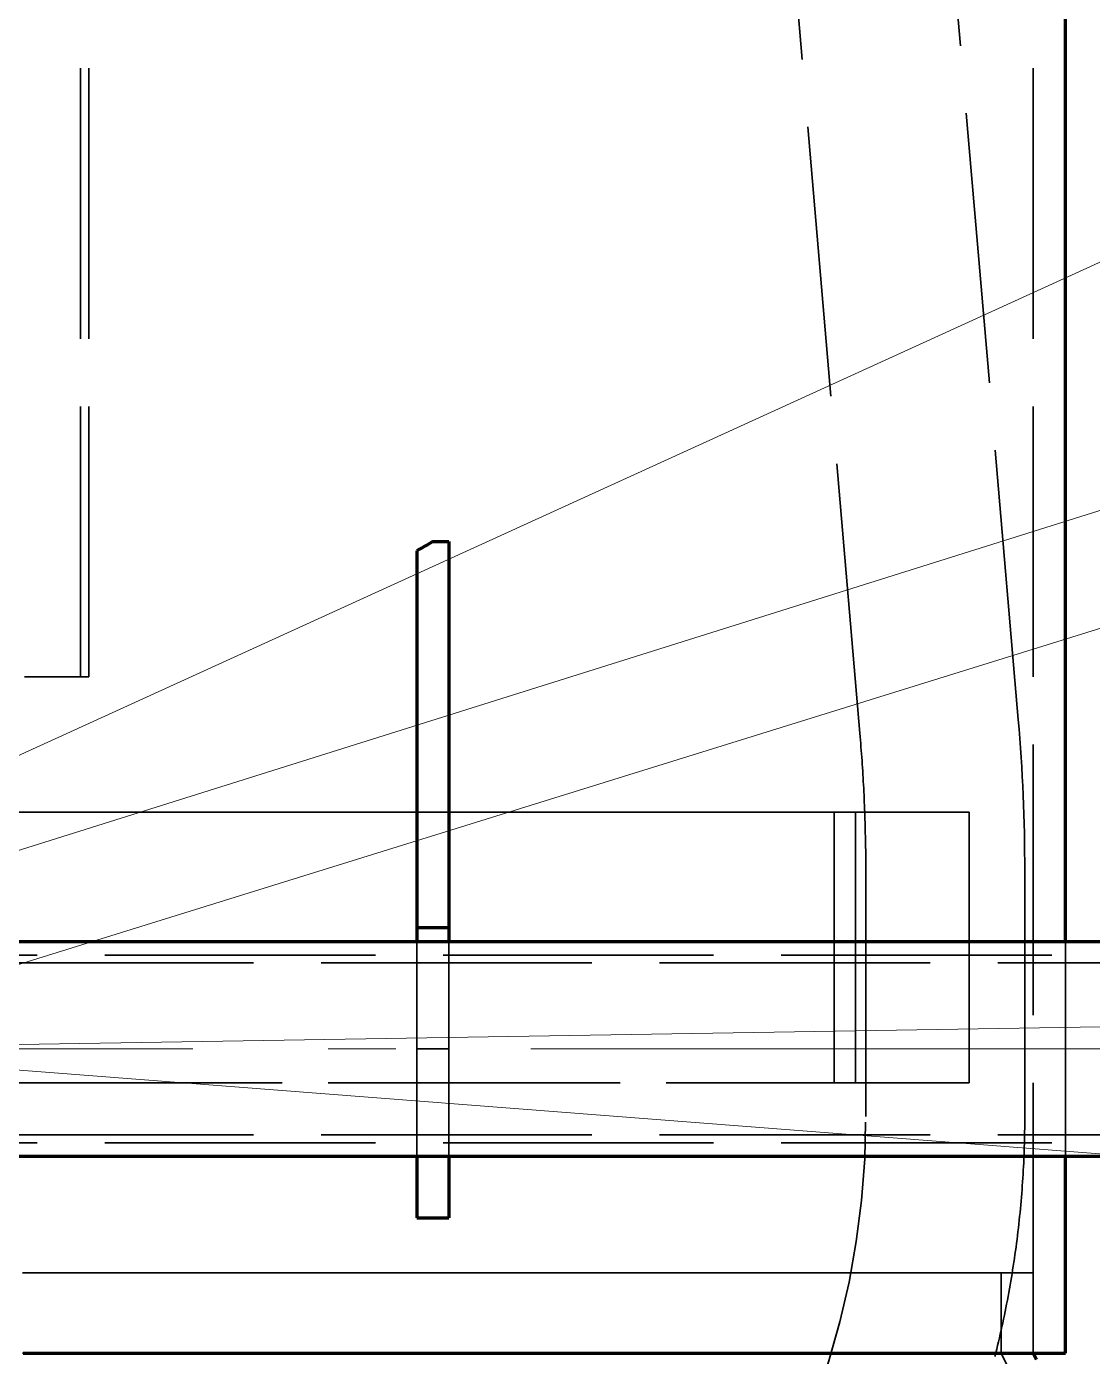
# Model space of a CAD drawing. Header units: millimetres. Extents: x 0 to 2382, y 0 to 420.
# Drawn here: x 160.64 to 176.4, y 225.45 to 245.12 of the extents above; entities that cross this region are included whole.
import ezdxf

# ---------------------------------------------------------------- set-up
doc = ezdxf.new("R2010")
doc.units = ezdxf.units.MM
doc.linetypes.add('IRAM-E-TRAZOS', pattern=[5, 4, -1])
doc.linetypes.add('IRAM-F-TRAZO-PUNTO', pattern=[20, 15, -2, 1, -2])
for name, color, linetype, lineweight in [('01-VISIBLE', 7, 'CONTINUOUS', 70), ('02-OCULTA', 4, 'IRAM-E-TRAZOS', 35), ('03-EJE', 1, 'IRAM-F-TRAZO-PUNTO', 18), ('08-FINA', 5, 'CONTINUOUS', 18)]:
    doc.layers.add(name, color=color, linetype=linetype, lineweight=lineweight)

msp = doc.modelspace()

# ---------------------------------------------------------------- linework, layer by layer
at = {"layer": '01-VISIBLE'}
for p, q in [((176, 231.587), (176, 255.799)), ((166.413, 237.364), (166.413, 231.794)), ((166.65, 237.5), (166.888, 237.5)), ((166.888, 237.5), (166.888, 231.794)), ((166.413, 231.794), (166.413, 231.587)), ((166.413, 231.794), (166.888, 231.794)), ((166.888, 231.794), (166.888, 231.587)), ((131.8, 231.587), (181.2, 231.587)), ((131.8, 228.412), (181.2, 228.412)), ((166.413, 228.412), (166.413, 227.5)), ((166.888, 228.412), (166.888, 227.5)), ((176, 225.5), (176, 228.412)), ((166.413, 227.5), (166.888, 227.5)), ((175.573, 225.405), (175.525, 225.5))]:
    msp.add_line(p, q, dxfattribs=at)
for points in [[(166.65, 237.5), (166.611, 237.477), (166.571, 237.454), (166.531, 237.432), (166.492, 237.409), (166.452, 237.387), (166.413, 237.364)], [(160.595, 225.5), (160.693, 225.5), (160.79, 225.5), (160.888, 225.5), (160.985, 225.5), (161.083, 225.5), (161.18, 225.5), (161.278, 225.5), (161.375, 225.5), (161.473, 225.5), (161.57, 225.5), (161.668, 225.5), (161.765, 225.5), (161.863, 225.5), (161.96, 225.5), (162.058, 225.5), (162.155, 225.5), (162.253, 225.5), (162.35, 225.5), (162.448, 225.5), (162.545, 225.5), (162.643, 225.5), (162.74, 225.5), (162.838, 225.5), (162.935, 225.5), (163.033, 225.5), (163.13, 225.5), (163.228, 225.5), (163.325, 225.5), (163.423, 225.5), (163.52, 225.5), (163.618, 225.5), (163.715, 225.5), (163.813, 225.5), (163.91, 225.5), (164.008, 225.5), (164.105, 225.5), (164.203, 225.5), (164.3, 225.5), (164.398, 225.5), (164.495, 225.5), (164.593, 225.5), (164.69, 225.5), (164.788, 225.5), (164.885, 225.5), (164.983, 225.5), (165.08, 225.5), (165.178, 225.5), (165.275, 225.5), (165.373, 225.5), (165.47, 225.5), (165.568, 225.5), (165.665, 225.5), (165.763, 225.5), (165.86, 225.5), (165.958, 225.5), (166.055, 225.5), (166.153, 225.5), (166.25, 225.5), (166.348, 225.5), (166.445, 225.5), (166.543, 225.5), (166.64, 225.5), (166.738, 225.5), (166.835, 225.5), (166.933, 225.5), (167.03, 225.5), (167.128, 225.5), (167.225, 225.5), (167.323, 225.5), (167.42, 225.5), (167.518, 225.5), (167.615, 225.5), (167.713, 225.5), (167.81, 225.5), (167.908, 225.5), (168.005, 225.5), (168.103, 225.5), (168.2, 225.5), (168.298, 225.5), (168.395, 225.5), (168.493, 225.5), (168.59, 225.5), (168.688, 225.5), (168.785, 225.5), (168.883, 225.5), (168.98, 225.5), (169.078, 225.5), (169.175, 225.5), (169.273, 225.5), (169.37, 225.5), (169.468, 225.5), (169.565, 225.5), (169.663, 225.5), (169.76, 225.5), (169.858, 225.5), (169.955, 225.5), (170.053, 225.5), (170.15, 225.5), (170.248, 225.5), (170.345, 225.5), (170.443, 225.5), (170.54, 225.5), (170.638, 225.5), (170.735, 225.5), (170.833, 225.5), (170.93, 225.5), (171.028, 225.5), (171.125, 225.5), (171.223, 225.5), (171.32, 225.5), (171.418, 225.5), (171.515, 225.5), (171.613, 225.5), (171.71, 225.5), (171.808, 225.5), (171.905, 225.5), (172.003, 225.5), (172.1, 225.5), (172.198, 225.5), (172.295, 225.5), (172.393, 225.5), (172.49, 225.5), (172.588, 225.5), (172.685, 225.5), (172.783, 225.5), (172.88, 225.5), (172.978, 225.5), (173.075, 225.5), (173.173, 225.5), (173.27, 225.5), (173.368, 225.5), (173.465, 225.5), (173.563, 225.5), (173.66, 225.5), (173.758, 225.5), (173.855, 225.5), (173.953, 225.5), (174.05, 225.5), (174.148, 225.5), (174.245, 225.5), (174.343, 225.5), (174.44, 225.5), (174.538, 225.5), (174.635, 225.5), (174.733, 225.5), (174.83, 225.5), (174.928, 225.5), (175.025, 225.5), (175.123, 225.5), (175.22, 225.5), (175.318, 225.5), (175.415, 225.5), (175.513, 225.5), (175.61, 225.5), (175.708, 225.5), (175.805, 225.5), (175.903, 225.5), (176, 225.5)]]:
    msp.add_lwpolyline(points, dxfattribs=at)
at = {"layer": '02-OCULTA'}
for p, q in [((175.525, 225.5), (175.525, 315.5)), ((175.304, 234.868), (172.517, 267.333)), ((175.304, 234.868), (172.517, 267.333)), ((175.304, 234.868), (172.517, 267.333)), ((175.304, 234.868), (172.517, 267.333)), ((172.963, 234.667), (170.176, 267.132)), ((172.963, 234.667), (170.176, 267.132)), ((172.963, 234.667), (170.176, 267.132)), ((172.963, 234.667), (170.176, 267.132)), ((161.44, 235.5), (161.44, 255.5)), ((161.566, 235.5), (161.566, 255.5)), ((166.413, 227.5), (166.413, 237.364)), ((166.888, 227.5), (166.888, 237.5)), ((161.44, 235.5), (161.566, 235.5)), ((172.9, 233.5), (140.1, 233.5)), ((140.42, 233.5), (172.58, 233.5)), ((174.58, 233.5), (172.58, 233.5)), ((172.58, 233.5), (172.58, 229.5)), ((172.58, 229.5), (172.58, 233.5)), ((172.9, 233.5), (174.58, 233.5)), ((172.9, 229.5), (172.9, 233.5)), ((172.9, 229.5), (172.9, 233.5)), ((174.58, 229.5), (174.58, 233.5)), ((174.58, 229.5), (174.58, 233.5)), ((173.05, 229), (173.05, 232.629)), ((173.05, 229), (173.05, 232.629)), ((173.05, 229), (173.05, 232.629)), ((173.05, 229), (173.05, 232.629)), ((175.4, 229), (175.4, 232.629)), ((175.4, 229), (175.4, 232.629)), ((175.4, 229), (175.4, 232.629)), ((175.4, 229), (175.4, 232.629)), ((166.413, 231.587), (166.413, 230)), ((166.888, 231.587), (166.888, 230)), ((176, 228.412), (176, 231.587)), ((125, 231.27), (188, 231.27)), ((131.8, 231.387), (181.2, 231.387)), ((166.413, 230), (166.413, 228.412)), ((166.413, 230), (166.888, 230)), ((166.888, 230), (166.888, 228.412)), ((140.1, 229.5), (172.9, 229.5)), ((140.42, 229.5), (172.58, 229.5)), ((172.58, 229.5), (174.58, 229.5)), ((172.9, 229.5), (174.58, 229.5)), ((125, 228.73), (188, 228.73)), ((131.8, 228.612), (181.2, 228.612)), ((175.05, 226.687), (175.05, 225.5)), ((175.525, 225.5), (175.525, 226.687)), ((175.05, 225.5), (175.525, 224.55))]:
    msp.add_line(p, q, dxfattribs=at)
for points in [[(166.65, 237.5), (166.69, 237.5), (166.729, 237.5), (166.769, 237.5), (166.808, 237.5), (166.848, 237.5), (166.888, 237.5)], [(160.613, 235.5), (160.663, 235.5), (160.713, 235.5), (160.764, 235.5), (160.814, 235.5), (160.864, 235.5), (160.914, 235.5), (160.964, 235.5), (161.014, 235.5), (161.065, 235.5), (161.115, 235.5), (161.165, 235.5), (161.215, 235.5), (161.265, 235.5), (161.315, 235.5), (161.366, 235.5), (161.416, 235.5), (161.466, 235.5), (161.516, 235.5), (161.566, 235.5)], [(160.637, 235.5), (160.687, 235.5), (160.738, 235.5), (160.788, 235.5), (160.838, 235.5), (160.888, 235.5), (160.938, 235.5), (160.988, 235.5), (161.038, 235.5), (161.089, 235.5), (161.139, 235.5), (161.189, 235.5), (161.239, 235.5), (161.289, 235.5), (161.339, 235.5), (161.39, 235.5), (161.44, 235.5)], [(173.05, 232.629), (173.05, 232.68), (173.05, 232.731), (173.05, 232.782), (173.049, 232.833), (173.049, 232.884), (173.048, 232.935), (173.047, 232.986), (173.047, 233.037), (173.046, 233.088), (173.045, 233.139), (173.043, 233.19), (173.042, 233.241), (173.041, 233.292), (173.039, 233.343), (173.038, 233.394), (173.036, 233.445), (173.034, 233.496), (173.032, 233.547), (173.03, 233.598), (173.028, 233.649), (173.026, 233.7), (173.024, 233.751), (173.021, 233.802), (173.019, 233.853), (173.016, 233.903), (173.013, 233.954), (173.01, 234.005), (173.007, 234.056), (173.004, 234.107), (173.001, 234.158), (172.998, 234.209), (172.994, 234.26), (172.991, 234.311), (172.987, 234.362), (172.983, 234.412), (172.979, 234.463), (172.975, 234.514), (172.971, 234.565), (172.967, 234.616), (172.963, 234.667)], [(173.05, 232.629), (173.05, 232.68), (173.05, 232.731), (173.05, 232.782), (173.049, 232.833), (173.049, 232.884), (173.048, 232.935), (173.047, 232.986), (173.047, 233.037), (173.046, 233.088), (173.045, 233.139), (173.043, 233.19), (173.042, 233.241), (173.041, 233.292), (173.039, 233.343), (173.038, 233.394), (173.036, 233.445), (173.034, 233.496), (173.032, 233.547), (173.03, 233.598), (173.028, 233.649), (173.026, 233.7), (173.024, 233.751), (173.021, 233.802), (173.019, 233.853), (173.016, 233.903), (173.013, 233.954), (173.01, 234.005), (173.007, 234.056), (173.004, 234.107), (173.001, 234.158), (172.998, 234.209), (172.994, 234.26), (172.991, 234.311), (172.987, 234.362), (172.983, 234.412), (172.979, 234.463), (172.975, 234.514), (172.971, 234.565), (172.967, 234.616), (172.963, 234.667)], [(173.05, 232.629), (173.05, 232.68), (173.05, 232.731), (173.05, 232.782), (173.049, 232.833), (173.049, 232.884), (173.048, 232.935), (173.047, 232.986), (173.047, 233.037), (173.046, 233.088), (173.045, 233.139), (173.043, 233.19), (173.042, 233.241), (173.041, 233.292), (173.039, 233.343), (173.038, 233.394), (173.036, 233.445), (173.034, 233.496), (173.032, 233.547), (173.03, 233.598), (173.028, 233.649), (173.026, 233.7), (173.024, 233.751), (173.021, 233.802), (173.019, 233.853), (173.016, 233.903), (173.013, 233.954), (173.01, 234.005), (173.007, 234.056), (173.004, 234.107), (173.001, 234.158), (172.998, 234.209), (172.994, 234.26), (172.991, 234.311), (172.987, 234.362), (172.983, 234.412), (172.979, 234.463), (172.975, 234.514), (172.971, 234.565), (172.967, 234.616), (172.963, 234.667)], [(173.05, 232.629), (173.05, 232.68), (173.05, 232.731), (173.05, 232.782), (173.049, 232.833), (173.049, 232.884), (173.048, 232.935), (173.047, 232.986), (173.047, 233.037), (173.046, 233.088), (173.045, 233.139), (173.043, 233.19), (173.042, 233.241), (173.041, 233.292), (173.039, 233.343), (173.038, 233.394), (173.036, 233.445), (173.034, 233.496), (173.032, 233.547), (173.03, 233.598), (173.028, 233.649), (173.026, 233.7), (173.024, 233.751), (173.021, 233.802), (173.019, 233.853), (173.016, 233.903), (173.013, 233.954), (173.01, 234.005), (173.007, 234.056), (173.004, 234.107), (173.001, 234.158), (172.998, 234.209), (172.994, 234.26), (172.991, 234.311), (172.987, 234.362), (172.983, 234.412), (172.979, 234.463), (172.975, 234.514), (172.971, 234.565), (172.967, 234.616), (172.963, 234.667)], [(174.958, 225.449), (174.972, 225.504), (174.986, 225.56), (174.999, 225.615), (175.013, 225.67), (175.026, 225.726), (175.038, 225.781), (175.051, 225.837), (175.063, 225.893), (175.075, 225.948), (175.087, 226.004), (175.099, 226.06), (175.11, 226.115), (175.121, 226.171), (175.132, 226.227), (175.143, 226.283), (175.154, 226.339), (175.164, 226.395), (175.174, 226.451), (175.184, 226.507), (175.194, 226.563), (175.203, 226.619), (175.212, 226.675), (175.221, 226.732), (175.23, 226.788), (175.239, 226.844), (175.247, 226.901), (175.255, 226.957), (175.263, 227.013), (175.271, 227.07), (175.278, 227.126), (175.286, 227.183), (175.293, 227.239), (175.299, 227.296), (175.306, 227.352), (175.312, 227.409), (175.319, 227.465), (175.324, 227.522), (175.33, 227.579), (175.336, 227.635), (175.341, 227.692), (175.346, 227.749), (175.351, 227.806), (175.355, 227.862), (175.36, 227.919), (175.364, 227.976), (175.368, 228.033), (175.371, 228.09), (175.375, 228.146), (175.378, 228.203), (175.381, 228.26), (175.384, 228.317), (175.386, 228.374), (175.389, 228.431), (175.391, 228.488), (175.393, 228.545), (175.395, 228.601), (175.396, 228.658), (175.397, 228.715), (175.398, 228.772), (175.399, 228.829), (175.4, 228.886), (175.4, 228.943), (175.4, 229)], [(174.958, 225.449), (174.972, 225.504), (174.986, 225.56), (174.999, 225.615), (175.013, 225.67), (175.026, 225.726), (175.038, 225.781), (175.051, 225.837), (175.063, 225.893), (175.075, 225.948), (175.087, 226.004), (175.099, 226.06), (175.11, 226.115), (175.121, 226.171), (175.132, 226.227), (175.143, 226.283), (175.154, 226.339), (175.164, 226.395), (175.174, 226.451), (175.184, 226.507), (175.194, 226.563), (175.203, 226.619), (175.212, 226.675), (175.221, 226.732), (175.23, 226.788), (175.239, 226.844), (175.247, 226.901), (175.255, 226.957), (175.263, 227.013), (175.271, 227.07), (175.278, 227.126), (175.286, 227.183), (175.293, 227.239), (175.299, 227.296), (175.306, 227.352), (175.312, 227.409), (175.319, 227.465), (175.324, 227.522), (175.33, 227.579), (175.336, 227.635), (175.341, 227.692), (175.346, 227.749), (175.351, 227.806), (175.355, 227.862), (175.36, 227.919), (175.364, 227.976), (175.368, 228.033), (175.371, 228.09), (175.375, 228.146), (175.378, 228.203), (175.381, 228.26), (175.384, 228.317), (175.386, 228.374), (175.389, 228.431), (175.391, 228.488), (175.393, 228.545), (175.395, 228.601), (175.396, 228.658), (175.397, 228.715), (175.398, 228.772), (175.399, 228.829), (175.4, 228.886), (175.4, 228.943), (175.4, 229)], [(174.958, 225.449), (174.972, 225.504), (174.986, 225.56), (174.999, 225.615), (175.013, 225.67), (175.026, 225.726), (175.038, 225.781), (175.051, 225.837), (175.063, 225.893), (175.075, 225.948), (175.087, 226.004), (175.099, 226.06), (175.11, 226.115), (175.121, 226.171), (175.132, 226.227), (175.143, 226.283), (175.154, 226.339), (175.164, 226.395), (175.174, 226.451), (175.184, 226.507), (175.194, 226.563), (175.203, 226.619), (175.212, 226.675), (175.221, 226.732), (175.23, 226.788), (175.239, 226.844), (175.247, 226.901), (175.255, 226.957), (175.263, 227.013), (175.271, 227.07), (175.278, 227.126), (175.286, 227.183), (175.293, 227.239), (175.299, 227.296), (175.306, 227.352), (175.312, 227.409), (175.319, 227.465), (175.324, 227.522), (175.33, 227.579), (175.336, 227.635), (175.341, 227.692), (175.346, 227.749), (175.351, 227.806), (175.355, 227.862), (175.36, 227.919), (175.364, 227.976), (175.368, 228.033), (175.371, 228.09), (175.375, 228.146), (175.378, 228.203), (175.381, 228.26), (175.384, 228.317), (175.386, 228.374), (175.389, 228.431), (175.391, 228.488), (175.393, 228.545), (175.395, 228.601), (175.396, 228.658), (175.397, 228.715), (175.398, 228.772), (175.399, 228.829), (175.4, 228.886), (175.4, 228.943), (175.4, 229)], [(174.958, 225.449), (174.972, 225.504), (174.986, 225.56), (174.999, 225.615), (175.013, 225.67), (175.026, 225.726), (175.038, 225.781), (175.051, 225.837), (175.063, 225.893), (175.075, 225.948), (175.087, 226.004), (175.099, 226.06), (175.11, 226.115), (175.121, 226.171), (175.132, 226.227), (175.143, 226.283), (175.154, 226.339), (175.164, 226.395), (175.174, 226.451), (175.184, 226.507), (175.194, 226.563), (175.203, 226.619), (175.212, 226.675), (175.221, 226.732), (175.23, 226.788), (175.239, 226.844), (175.247, 226.901), (175.255, 226.957), (175.263, 227.013), (175.271, 227.07), (175.278, 227.126), (175.286, 227.183), (175.293, 227.239), (175.299, 227.296), (175.306, 227.352), (175.312, 227.409), (175.319, 227.465), (175.324, 227.522), (175.33, 227.579), (175.336, 227.635), (175.341, 227.692), (175.346, 227.749), (175.351, 227.806), (175.355, 227.862), (175.36, 227.919), (175.364, 227.976), (175.368, 228.033), (175.371, 228.09), (175.375, 228.146), (175.378, 228.203), (175.381, 228.26), (175.384, 228.317), (175.386, 228.374), (175.389, 228.431), (175.391, 228.488), (175.393, 228.545), (175.395, 228.601), (175.396, 228.658), (175.397, 228.715), (175.398, 228.772), (175.399, 228.829), (175.4, 228.886), (175.4, 228.943), (175.4, 229)], [(166.413, 227.5), (166.465, 227.5), (166.518, 227.5), (166.571, 227.5), (166.624, 227.5), (166.676, 227.5), (166.729, 227.5), (166.782, 227.5), (166.835, 227.5), (166.888, 227.5)], [(175.05, 226.687), (174.957, 226.687), (174.865, 226.687), (174.772, 226.687), (174.679, 226.687), (174.586, 226.687), (174.494, 226.687), (174.401, 226.687), (174.308, 226.687), (174.215, 226.687), (174.123, 226.687), (174.03, 226.687), (173.937, 226.687), (173.844, 226.687), (173.752, 226.687), (173.659, 226.687), (173.566, 226.687), (173.473, 226.687), (173.381, 226.687), (173.288, 226.687), (173.195, 226.687), (173.102, 226.687), (173.01, 226.687), (172.917, 226.687), (172.824, 226.687), (172.731, 226.687), (172.639, 226.687), (172.546, 226.687), (172.453, 226.687), (172.36, 226.687), (172.268, 226.687), (172.175, 226.687), (172.082, 226.687), (171.989, 226.687), (171.897, 226.687), (171.804, 226.687), (171.711, 226.687), (171.618, 226.687), (171.526, 226.687), (171.433, 226.687), (171.34, 226.687), (171.247, 226.687), (171.155, 226.687), (171.062, 226.687), (170.969, 226.687), (170.876, 226.687), (170.784, 226.687), (170.691, 226.687), (170.598, 226.687), (170.505, 226.687), (170.413, 226.687), (170.32, 226.687), (170.227, 226.687), (170.134, 226.687), (170.042, 226.687), (169.949, 226.687), (169.856, 226.687), (169.763, 226.687), (169.671, 226.687), (169.578, 226.687), (169.485, 226.687), (169.392, 226.687), (169.3, 226.687), (169.207, 226.687), (169.114, 226.687), (169.021, 226.687), (168.929, 226.687), (168.836, 226.687), (168.743, 226.687), (168.65, 226.687), (168.558, 226.687), (168.465, 226.687), (168.372, 226.687), (168.279, 226.687), (168.187, 226.687), (168.094, 226.687), (168.001, 226.687), (167.908, 226.687), (167.816, 226.687), (167.723, 226.687), (167.63, 226.687), (167.537, 226.687), (167.445, 226.687), (167.352, 226.687), (167.259, 226.687), (167.166, 226.687), (167.074, 226.687), (166.981, 226.687), (166.888, 226.687), (166.795, 226.687), (166.703, 226.687), (166.61, 226.687), (166.517, 226.687), (166.424, 226.687), (166.332, 226.687), (166.239, 226.687), (166.146, 226.687), (166.053, 226.687), (165.961, 226.687), (165.868, 226.687), (165.775, 226.687), (165.682, 226.687), (165.59, 226.687), (165.497, 226.687), (165.404, 226.687), (165.311, 226.687), (165.219, 226.687), (165.126, 226.687), (165.033, 226.687), (164.94, 226.687), (164.848, 226.687), (164.755, 226.687), (164.662, 226.687), (164.569, 226.687), (164.477, 226.687), (164.384, 226.687), (164.291, 226.687), (164.198, 226.687), (164.106, 226.687), (164.013, 226.687), (163.92, 226.687), (163.827, 226.687), (163.735, 226.687), (163.642, 226.687), (163.549, 226.687), (163.456, 226.687), (163.364, 226.687), (163.271, 226.687), (163.178, 226.687), (163.085, 226.687), (162.993, 226.687), (162.9, 226.687), (162.807, 226.687), (162.714, 226.687), (162.622, 226.687), (162.529, 226.687), (162.436, 226.687), (162.343, 226.687), (162.251, 226.687), (162.158, 226.687), (162.065, 226.687), (161.972, 226.687), (161.88, 226.687), (161.787, 226.687), (161.694, 226.687), (161.601, 226.687), (161.509, 226.687), (161.416, 226.687), (161.323, 226.687), (161.23, 226.687), (161.138, 226.687), (161.045, 226.687), (160.952, 226.687), (160.859, 226.687), (160.767, 226.687), (160.674, 226.687), (160.581, 226.687)], [(160.581, 226.687), (160.674, 226.687), (160.767, 226.687), (160.859, 226.687), (160.952, 226.687), (161.045, 226.687), (161.138, 226.687), (161.23, 226.687), (161.323, 226.687), (161.416, 226.687), (161.509, 226.687), (161.601, 226.687), (161.694, 226.687), (161.787, 226.687), (161.88, 226.687), (161.972, 226.687), (162.065, 226.687), (162.158, 226.687), (162.251, 226.687), (162.343, 226.687), (162.436, 226.687), (162.529, 226.687), (162.622, 226.687), (162.714, 226.687), (162.807, 226.687), (162.9, 226.687), (162.993, 226.687), (163.085, 226.687), (163.178, 226.687), (163.271, 226.687), (163.364, 226.687), (163.456, 226.687), (163.549, 226.687), (163.642, 226.687), (163.735, 226.687), (163.827, 226.687), (163.92, 226.687), (164.013, 226.687), (164.106, 226.687), (164.198, 226.687), (164.291, 226.687), (164.384, 226.687), (164.477, 226.687), (164.569, 226.687), (164.662, 226.687), (164.755, 226.687), (164.848, 226.687), (164.94, 226.687), (165.033, 226.687), (165.126, 226.687), (165.219, 226.687), (165.311, 226.687), (165.404, 226.687), (165.497, 226.687), (165.59, 226.687), (165.682, 226.687), (165.775, 226.687), (165.868, 226.687), (165.961, 226.687), (166.053, 226.687), (166.146, 226.687), (166.239, 226.687), (166.332, 226.687), (166.424, 226.687), (166.517, 226.687), (166.61, 226.687), (166.703, 226.687), (166.795, 226.687), (166.888, 226.687), (166.981, 226.687), (167.074, 226.687), (167.166, 226.687), (167.259, 226.687), (167.352, 226.687), (167.445, 226.687), (167.537, 226.687), (167.63, 226.687), (167.723, 226.687), (167.816, 226.687), (167.908, 226.687), (168.001, 226.687), (168.094, 226.687), (168.187, 226.687), (168.279, 226.687), (168.372, 226.687), (168.465, 226.687), (168.558, 226.687), (168.65, 226.687), (168.743, 226.687), (168.836, 226.687), (168.929, 226.687), (169.021, 226.687), (169.114, 226.687), (169.207, 226.687), (169.3, 226.687), (169.392, 226.687), (169.485, 226.687), (169.578, 226.687), (169.671, 226.687), (169.763, 226.687), (169.856, 226.687), (169.949, 226.687), (170.042, 226.687), (170.134, 226.687), (170.227, 226.687), (170.32, 226.687), (170.413, 226.687), (170.505, 226.687), (170.598, 226.687), (170.691, 226.687), (170.784, 226.687), (170.876, 226.687), (170.969, 226.687), (171.062, 226.687), (171.155, 226.687), (171.247, 226.687), (171.34, 226.687), (171.433, 226.687), (171.526, 226.687), (171.618, 226.687), (171.711, 226.687), (171.804, 226.687), (171.897, 226.687), (171.989, 226.687), (172.082, 226.687), (172.175, 226.687), (172.268, 226.687), (172.36, 226.687), (172.453, 226.687), (172.546, 226.687), (172.639, 226.687), (172.731, 226.687), (172.824, 226.687), (172.917, 226.687), (173.01, 226.687), (173.102, 226.687), (173.195, 226.687), (173.288, 226.687), (173.381, 226.687), (173.473, 226.687), (173.566, 226.687), (173.659, 226.687), (173.752, 226.687), (173.844, 226.687), (173.937, 226.687), (174.03, 226.687), (174.123, 226.687), (174.215, 226.687), (174.308, 226.687), (174.401, 226.687), (174.494, 226.687), (174.586, 226.687), (174.679, 226.687), (174.772, 226.687), (174.865, 226.687), (174.957, 226.687), (175.05, 226.687)], [(175.525, 226.687), (175.43, 226.687), (175.335, 226.687), (175.24, 226.687), (175.145, 226.687), (175.049, 226.687), (174.954, 226.687), (174.859, 226.687), (174.764, 226.687), (174.669, 226.687), (174.574, 226.687), (174.479, 226.687), (174.384, 226.687), (174.288, 226.687), (174.193, 226.687), (174.098, 226.687), (174.003, 226.687), (173.908, 226.687), (173.813, 226.687), (173.718, 226.687), (173.623, 226.687), (173.527, 226.687), (173.432, 226.687), (173.337, 226.687), (173.242, 226.687), (173.147, 226.687), (173.052, 226.687), (172.957, 226.687), (172.862, 226.687), (172.766, 226.687), (172.671, 226.687), (172.576, 226.687), (172.481, 226.687), (172.386, 226.687), (172.291, 226.687), (172.196, 226.687), (172.101, 226.687), (172.005, 226.687), (171.91, 226.687), (171.815, 226.687), (171.72, 226.687), (171.625, 226.687), (171.53, 226.687), (171.435, 226.687), (171.34, 226.687), (171.244, 226.687), (171.149, 226.687), (171.054, 226.687), (170.959, 226.687), (170.864, 226.687), (170.769, 226.687), (170.674, 226.687), (170.579, 226.687), (170.483, 226.687), (170.388, 226.687), (170.293, 226.687), (170.198, 226.687), (170.103, 226.687), (170.008, 226.687), (169.913, 226.687), (169.818, 226.687), (169.722, 226.687), (169.627, 226.687), (169.532, 226.687), (169.437, 226.687), (169.342, 226.687), (169.247, 226.687), (169.152, 226.687), (169.057, 226.687), (168.961, 226.687), (168.866, 226.687), (168.771, 226.687), (168.676, 226.687), (168.581, 226.687), (168.486, 226.687), (168.391, 226.687), (168.296, 226.687), (168.2, 226.687), (168.105, 226.687), (168.01, 226.687), (167.915, 226.687), (167.82, 226.687), (167.725, 226.687), (167.63, 226.687), (167.535, 226.687), (167.439, 226.687), (167.344, 226.687), (167.249, 226.687), (167.154, 226.687), (167.059, 226.687), (166.964, 226.687), (166.869, 226.687), (166.774, 226.687), (166.678, 226.687), (166.583, 226.687), (166.488, 226.687), (166.393, 226.687), (166.298, 226.687), (166.203, 226.687), (166.108, 226.687), (166.013, 226.687), (165.917, 226.687), (165.822, 226.687), (165.727, 226.687), (165.632, 226.687), (165.537, 226.687), (165.442, 226.687), (165.347, 226.687), (165.252, 226.687), (165.156, 226.687), (165.061, 226.687), (164.966, 226.687), (164.871, 226.687), (164.776, 226.687), (164.681, 226.687), (164.586, 226.687), (164.491, 226.687), (164.395, 226.687), (164.3, 226.687), (164.205, 226.687), (164.11, 226.687), (164.015, 226.687), (163.92, 226.687), (163.825, 226.687), (163.73, 226.687), (163.634, 226.687), (163.539, 226.687), (163.444, 226.687), (163.349, 226.687), (163.254, 226.687), (163.159, 226.687), (163.064, 226.687), (162.969, 226.687), (162.873, 226.687), (162.778, 226.687), (162.683, 226.687), (162.588, 226.687), (162.493, 226.687), (162.398, 226.687), (162.303, 226.687), (162.208, 226.687), (162.112, 226.687), (162.017, 226.687), (161.922, 226.687), (161.827, 226.687), (161.732, 226.687), (161.637, 226.687), (161.542, 226.687), (161.447, 226.687), (161.351, 226.687), (161.256, 226.687), (161.161, 226.687), (161.066, 226.687), (160.971, 226.687), (160.876, 226.687), (160.781, 226.687), (160.686, 226.687), (160.59, 226.687)], [(160.59, 226.687), (160.686, 226.687), (160.781, 226.687), (160.876, 226.687), (160.971, 226.687), (161.066, 226.687), (161.161, 226.687), (161.256, 226.687), (161.351, 226.687), (161.447, 226.687), (161.542, 226.687), (161.637, 226.687), (161.732, 226.687), (161.827, 226.687), (161.922, 226.687), (162.017, 226.687), (162.112, 226.687), (162.208, 226.687), (162.303, 226.687), (162.398, 226.687), (162.493, 226.687), (162.588, 226.687), (162.683, 226.687), (162.778, 226.687), (162.873, 226.687), (162.969, 226.687), (163.064, 226.687), (163.159, 226.687), (163.254, 226.687), (163.349, 226.687), (163.444, 226.687), (163.539, 226.687), (163.634, 226.687), (163.73, 226.687), (163.825, 226.687), (163.92, 226.687), (164.015, 226.687), (164.11, 226.687), (164.205, 226.687), (164.3, 226.687), (164.395, 226.687), (164.491, 226.687), (164.586, 226.687), (164.681, 226.687), (164.776, 226.687), (164.871, 226.687), (164.966, 226.687), (165.061, 226.687), (165.156, 226.687), (165.252, 226.687), (165.347, 226.687), (165.442, 226.687), (165.537, 226.687), (165.632, 226.687), (165.727, 226.687), (165.822, 226.687), (165.917, 226.687), (166.013, 226.687), (166.108, 226.687), (166.203, 226.687), (166.298, 226.687), (166.393, 226.687), (166.488, 226.687), (166.583, 226.687), (166.678, 226.687), (166.774, 226.687), (166.869, 226.687), (166.964, 226.687), (167.059, 226.687), (167.154, 226.687), (167.249, 226.687), (167.344, 226.687), (167.439, 226.687), (167.535, 226.687), (167.63, 226.687), (167.725, 226.687), (167.82, 226.687), (167.915, 226.687), (168.01, 226.687), (168.105, 226.687), (168.2, 226.687), (168.296, 226.687), (168.391, 226.687), (168.486, 226.687), (168.581, 226.687), (168.676, 226.687), (168.771, 226.687), (168.866, 226.687), (168.961, 226.687), (169.057, 226.687), (169.152, 226.687), (169.247, 226.687), (169.342, 226.687), (169.437, 226.687), (169.532, 226.687), (169.627, 226.687), (169.722, 226.687), (169.818, 226.687), (169.913, 226.687), (170.008, 226.687), (170.103, 226.687), (170.198, 226.687), (170.293, 226.687), (170.388, 226.687), (170.483, 226.687), (170.579, 226.687), (170.674, 226.687), (170.769, 226.687), (170.864, 226.687), (170.959, 226.687), (171.054, 226.687), (171.149, 226.687), (171.244, 226.687), (171.34, 226.687), (171.435, 226.687), (171.53, 226.687), (171.625, 226.687), (171.72, 226.687), (171.815, 226.687), (171.91, 226.687), (172.005, 226.687), (172.101, 226.687), (172.196, 226.687), (172.291, 226.687), (172.386, 226.687), (172.481, 226.687), (172.576, 226.687), (172.671, 226.687), (172.766, 226.687), (172.862, 226.687), (172.957, 226.687), (173.052, 226.687), (173.147, 226.687), (173.242, 226.687), (173.337, 226.687), (173.432, 226.687), (173.527, 226.687), (173.623, 226.687), (173.718, 226.687), (173.813, 226.687), (173.908, 226.687), (174.003, 226.687), (174.098, 226.687), (174.193, 226.687), (174.288, 226.687), (174.384, 226.687), (174.479, 226.687), (174.574, 226.687), (174.669, 226.687), (174.764, 226.687), (174.859, 226.687), (174.954, 226.687), (175.049, 226.687), (175.145, 226.687), (175.24, 226.687), (175.335, 226.687), (175.43, 226.687), (175.525, 226.687)], [(175.05, 225.5), (174.957, 225.5), (174.865, 225.5), (174.772, 225.5), (174.679, 225.5), (174.586, 225.5), (174.494, 225.5), (174.401, 225.5), (174.308, 225.5), (174.215, 225.5), (174.123, 225.5), (174.03, 225.5), (173.937, 225.5), (173.844, 225.5), (173.752, 225.5), (173.659, 225.5), (173.566, 225.5), (173.473, 225.5), (173.381, 225.5), (173.288, 225.5), (173.195, 225.5), (173.102, 225.5), (173.01, 225.5), (172.917, 225.5), (172.824, 225.5), (172.731, 225.5), (172.639, 225.5), (172.546, 225.5), (172.453, 225.5), (172.36, 225.5), (172.268, 225.5), (172.175, 225.5), (172.082, 225.5), (171.989, 225.5), (171.897, 225.5), (171.804, 225.5), (171.711, 225.5), (171.618, 225.5), (171.526, 225.5), (171.433, 225.5), (171.34, 225.5), (171.247, 225.5), (171.155, 225.5), (171.062, 225.5), (170.969, 225.5), (170.876, 225.5), (170.784, 225.5), (170.691, 225.5), (170.598, 225.5), (170.505, 225.5), (170.413, 225.5), (170.32, 225.5), (170.227, 225.5), (170.134, 225.5), (170.042, 225.5), (169.949, 225.5), (169.856, 225.5), (169.763, 225.5), (169.671, 225.5), (169.578, 225.5), (169.485, 225.5), (169.392, 225.5), (169.3, 225.5), (169.207, 225.5), (169.114, 225.5), (169.021, 225.5), (168.929, 225.5), (168.836, 225.5), (168.743, 225.5), (168.65, 225.5), (168.558, 225.5), (168.465, 225.5), (168.372, 225.5), (168.279, 225.5), (168.187, 225.5), (168.094, 225.5), (168.001, 225.5), (167.908, 225.5), (167.816, 225.5), (167.723, 225.5), (167.63, 225.5), (167.537, 225.5), (167.445, 225.5), (167.352, 225.5), (167.259, 225.5), (167.166, 225.5), (167.074, 225.5), (166.981, 225.5), (166.888, 225.5), (166.795, 225.5), (166.703, 225.5), (166.61, 225.5), (166.517, 225.5), (166.424, 225.5), (166.332, 225.5), (166.239, 225.5), (166.146, 225.5), (166.053, 225.5), (165.961, 225.5), (165.868, 225.5), (165.775, 225.5), (165.682, 225.5), (165.59, 225.5), (165.497, 225.5), (165.404, 225.5), (165.311, 225.5), (165.219, 225.5), (165.126, 225.5), (165.033, 225.5), (164.94, 225.5), (164.848, 225.5), (164.755, 225.5), (164.662, 225.5), (164.569, 225.5), (164.477, 225.5), (164.384, 225.5), (164.291, 225.5), (164.198, 225.5), (164.106, 225.5), (164.013, 225.5), (163.92, 225.5), (163.827, 225.5), (163.735, 225.5), (163.642, 225.5), (163.549, 225.5), (163.456, 225.5), (163.364, 225.5), (163.271, 225.5), (163.178, 225.5), (163.085, 225.5), (162.993, 225.5), (162.9, 225.5), (162.807, 225.5), (162.714, 225.5), (162.622, 225.5), (162.529, 225.5), (162.436, 225.5), (162.343, 225.5), (162.251, 225.5), (162.158, 225.5), (162.065, 225.5), (161.972, 225.5), (161.88, 225.5), (161.787, 225.5), (161.694, 225.5), (161.601, 225.5), (161.509, 225.5), (161.416, 225.5), (161.323, 225.5), (161.23, 225.5), (161.138, 225.5), (161.045, 225.5), (160.952, 225.5), (160.859, 225.5), (160.767, 225.5), (160.674, 225.5), (160.581, 225.5)], [(160.581, 225.5), (160.674, 225.5), (160.767, 225.5), (160.859, 225.5), (160.952, 225.5), (161.045, 225.5), (161.138, 225.5), (161.23, 225.5), (161.323, 225.5), (161.416, 225.5), (161.509, 225.5), (161.601, 225.5), (161.694, 225.5), (161.787, 225.5), (161.88, 225.5), (161.972, 225.5), (162.065, 225.5), (162.158, 225.5), (162.251, 225.5), (162.343, 225.5), (162.436, 225.5), (162.529, 225.5), (162.622, 225.5), (162.714, 225.5), (162.807, 225.5), (162.9, 225.5), (162.993, 225.5), (163.085, 225.5), (163.178, 225.5), (163.271, 225.5), (163.364, 225.5), (163.456, 225.5), (163.549, 225.5), (163.642, 225.5), (163.735, 225.5), (163.827, 225.5), (163.92, 225.5), (164.013, 225.5), (164.106, 225.5), (164.198, 225.5), (164.291, 225.5), (164.384, 225.5), (164.477, 225.5), (164.569, 225.5), (164.662, 225.5), (164.755, 225.5), (164.848, 225.5), (164.94, 225.5), (165.033, 225.5), (165.126, 225.5), (165.219, 225.5), (165.311, 225.5), (165.404, 225.5), (165.497, 225.5), (165.59, 225.5), (165.682, 225.5), (165.775, 225.5), (165.868, 225.5), (165.961, 225.5), (166.053, 225.5), (166.146, 225.5), (166.239, 225.5), (166.332, 225.5), (166.424, 225.5), (166.517, 225.5), (166.61, 225.5), (166.703, 225.5), (166.795, 225.5), (166.888, 225.5), (166.981, 225.5), (167.074, 225.5), (167.166, 225.5), (167.259, 225.5), (167.352, 225.5), (167.445, 225.5), (167.537, 225.5), (167.63, 225.5), (167.723, 225.5), (167.816, 225.5), (167.908, 225.5), (168.001, 225.5), (168.094, 225.5), (168.187, 225.5), (168.279, 225.5), (168.372, 225.5), (168.465, 225.5), (168.558, 225.5), (168.65, 225.5), (168.743, 225.5), (168.836, 225.5), (168.929, 225.5), (169.021, 225.5), (169.114, 225.5), (169.207, 225.5), (169.3, 225.5), (169.392, 225.5), (169.485, 225.5), (169.578, 225.5), (169.671, 225.5), (169.763, 225.5), (169.856, 225.5), (169.949, 225.5), (170.042, 225.5), (170.134, 225.5), (170.227, 225.5), (170.32, 225.5), (170.413, 225.5), (170.505, 225.5), (170.598, 225.5), (170.691, 225.5), (170.784, 225.5), (170.876, 225.5), (170.969, 225.5), (171.062, 225.5), (171.155, 225.5), (171.247, 225.5), (171.34, 225.5), (171.433, 225.5), (171.526, 225.5), (171.618, 225.5), (171.711, 225.5), (171.804, 225.5), (171.897, 225.5), (171.989, 225.5), (172.082, 225.5), (172.175, 225.5), (172.268, 225.5), (172.36, 225.5), (172.453, 225.5), (172.546, 225.5), (172.639, 225.5), (172.731, 225.5), (172.824, 225.5), (172.917, 225.5), (173.01, 225.5), (173.102, 225.5), (173.195, 225.5), (173.288, 225.5), (173.381, 225.5), (173.473, 225.5), (173.566, 225.5), (173.659, 225.5), (173.752, 225.5), (173.844, 225.5), (173.937, 225.5), (174.03, 225.5), (174.123, 225.5), (174.215, 225.5), (174.308, 225.5), (174.401, 225.5), (174.494, 225.5), (174.586, 225.5), (174.679, 225.5), (174.772, 225.5), (174.865, 225.5), (174.957, 225.5), (175.05, 225.5)], [(175.525, 225.5), (175.43, 225.5), (175.335, 225.5), (175.24, 225.5), (175.145, 225.5), (175.049, 225.5), (174.954, 225.5), (174.859, 225.5), (174.764, 225.5), (174.669, 225.5), (174.574, 225.5), (174.479, 225.5), (174.384, 225.5), (174.288, 225.5), (174.193, 225.5), (174.098, 225.5), (174.003, 225.5), (173.908, 225.5), (173.813, 225.5), (173.718, 225.5), (173.623, 225.5), (173.527, 225.5), (173.432, 225.5), (173.337, 225.5), (173.242, 225.5), (173.147, 225.5), (173.052, 225.5), (172.957, 225.5), (172.862, 225.5), (172.766, 225.5), (172.671, 225.5), (172.576, 225.5), (172.481, 225.5), (172.386, 225.5), (172.291, 225.5), (172.196, 225.5), (172.101, 225.5), (172.005, 225.5), (171.91, 225.5), (171.815, 225.5), (171.72, 225.5), (171.625, 225.5), (171.53, 225.5), (171.435, 225.5), (171.34, 225.5), (171.244, 225.5), (171.149, 225.5), (171.054, 225.5), (170.959, 225.5), (170.864, 225.5), (170.769, 225.5), (170.674, 225.5), (170.579, 225.5), (170.483, 225.5), (170.388, 225.5), (170.293, 225.5), (170.198, 225.5), (170.103, 225.5), (170.008, 225.5), (169.913, 225.5), (169.818, 225.5), (169.722, 225.5), (169.627, 225.5), (169.532, 225.5), (169.437, 225.5), (169.342, 225.5), (169.247, 225.5), (169.152, 225.5), (169.057, 225.5), (168.961, 225.5), (168.866, 225.5), (168.771, 225.5), (168.676, 225.5), (168.581, 225.5), (168.486, 225.5), (168.391, 225.5), (168.296, 225.5), (168.2, 225.5), (168.105, 225.5), (168.01, 225.5), (167.915, 225.5), (167.82, 225.5), (167.725, 225.5), (167.63, 225.5), (167.535, 225.5), (167.439, 225.5), (167.344, 225.5), (167.249, 225.5), (167.154, 225.5), (167.059, 225.5), (166.964, 225.5), (166.869, 225.5), (166.774, 225.5), (166.678, 225.5), (166.583, 225.5), (166.488, 225.5), (166.393, 225.5), (166.298, 225.5), (166.203, 225.5), (166.108, 225.5), (166.013, 225.5), (165.917, 225.5), (165.822, 225.5), (165.727, 225.5), (165.632, 225.5), (165.537, 225.5), (165.442, 225.5), (165.347, 225.5), (165.252, 225.5), (165.156, 225.5), (165.061, 225.5), (164.966, 225.5), (164.871, 225.5), (164.776, 225.5), (164.681, 225.5), (164.586, 225.5), (164.491, 225.5), (164.395, 225.5), (164.3, 225.5), (164.205, 225.5), (164.11, 225.5), (164.015, 225.5), (163.92, 225.5), (163.825, 225.5), (163.73, 225.5), (163.634, 225.5), (163.539, 225.5), (163.444, 225.5), (163.349, 225.5), (163.254, 225.5), (163.159, 225.5), (163.064, 225.5), (162.969, 225.5), (162.873, 225.5), (162.778, 225.5), (162.683, 225.5), (162.588, 225.5), (162.493, 225.5), (162.398, 225.5), (162.303, 225.5), (162.208, 225.5), (162.112, 225.5), (162.017, 225.5), (161.922, 225.5), (161.827, 225.5), (161.732, 225.5), (161.637, 225.5), (161.542, 225.5), (161.447, 225.5), (161.351, 225.5), (161.256, 225.5), (161.161, 225.5), (161.066, 225.5), (160.971, 225.5), (160.876, 225.5), (160.781, 225.5), (160.686, 225.5), (160.59, 225.5)], [(160.59, 225.5), (160.686, 225.5), (160.781, 225.5), (160.876, 225.5), (160.971, 225.5), (161.066, 225.5), (161.161, 225.5), (161.256, 225.5), (161.351, 225.5), (161.447, 225.5), (161.542, 225.5), (161.637, 225.5), (161.732, 225.5), (161.827, 225.5), (161.922, 225.5), (162.017, 225.5), (162.112, 225.5), (162.208, 225.5), (162.303, 225.5), (162.398, 225.5), (162.493, 225.5), (162.588, 225.5), (162.683, 225.5), (162.778, 225.5), (162.873, 225.5), (162.969, 225.5), (163.064, 225.5), (163.159, 225.5), (163.254, 225.5), (163.349, 225.5), (163.444, 225.5), (163.539, 225.5), (163.634, 225.5), (163.73, 225.5), (163.825, 225.5), (163.92, 225.5), (164.015, 225.5), (164.11, 225.5), (164.205, 225.5), (164.3, 225.5), (164.395, 225.5), (164.491, 225.5), (164.586, 225.5), (164.681, 225.5), (164.776, 225.5), (164.871, 225.5), (164.966, 225.5), (165.061, 225.5), (165.156, 225.5), (165.252, 225.5), (165.347, 225.5), (165.442, 225.5), (165.537, 225.5), (165.632, 225.5), (165.727, 225.5), (165.822, 225.5), (165.917, 225.5), (166.013, 225.5), (166.108, 225.5), (166.203, 225.5), (166.298, 225.5), (166.393, 225.5), (166.488, 225.5), (166.583, 225.5), (166.678, 225.5), (166.774, 225.5), (166.869, 225.5), (166.964, 225.5), (167.059, 225.5), (167.154, 225.5), (167.249, 225.5), (167.344, 225.5), (167.439, 225.5), (167.535, 225.5), (167.63, 225.5), (167.725, 225.5), (167.82, 225.5), (167.915, 225.5), (168.01, 225.5), (168.105, 225.5), (168.2, 225.5), (168.296, 225.5), (168.391, 225.5), (168.486, 225.5), (168.581, 225.5), (168.676, 225.5), (168.771, 225.5), (168.866, 225.5), (168.961, 225.5), (169.057, 225.5), (169.152, 225.5), (169.247, 225.5), (169.342, 225.5), (169.437, 225.5), (169.532, 225.5), (169.627, 225.5), (169.722, 225.5), (169.818, 225.5), (169.913, 225.5), (170.008, 225.5), (170.103, 225.5), (170.198, 225.5), (170.293, 225.5), (170.388, 225.5), (170.483, 225.5), (170.579, 225.5), (170.674, 225.5), (170.769, 225.5), (170.864, 225.5), (170.959, 225.5), (171.054, 225.5), (171.149, 225.5), (171.244, 225.5), (171.34, 225.5), (171.435, 225.5), (171.53, 225.5), (171.625, 225.5), (171.72, 225.5), (171.815, 225.5), (171.91, 225.5), (172.005, 225.5), (172.101, 225.5), (172.196, 225.5), (172.291, 225.5), (172.386, 225.5), (172.481, 225.5), (172.576, 225.5), (172.671, 225.5), (172.766, 225.5), (172.862, 225.5), (172.957, 225.5), (173.052, 225.5), (173.147, 225.5), (173.242, 225.5), (173.337, 225.5), (173.432, 225.5), (173.527, 225.5), (173.623, 225.5), (173.718, 225.5), (173.813, 225.5), (173.908, 225.5), (174.003, 225.5), (174.098, 225.5), (174.193, 225.5), (174.288, 225.5), (174.384, 225.5), (174.479, 225.5), (174.574, 225.5), (174.669, 225.5), (174.764, 225.5), (174.859, 225.5), (174.954, 225.5), (175.049, 225.5), (175.145, 225.5), (175.24, 225.5), (175.335, 225.5), (175.43, 225.5), (175.525, 225.5)], [(175.525, 225.5), (175.43, 225.5), (175.335, 225.5), (175.24, 225.5), (175.145, 225.5), (175.049, 225.5), (174.954, 225.5), (174.859, 225.5), (174.764, 225.5), (174.669, 225.5), (174.574, 225.5), (174.479, 225.5), (174.384, 225.5), (174.288, 225.5), (174.193, 225.5), (174.098, 225.5), (174.003, 225.5), (173.908, 225.5), (173.813, 225.5), (173.718, 225.5), (173.623, 225.5), (173.527, 225.5), (173.432, 225.5), (173.337, 225.5), (173.242, 225.5), (173.147, 225.5), (173.052, 225.5), (172.957, 225.5), (172.862, 225.5), (172.766, 225.5), (172.671, 225.5), (172.576, 225.5), (172.481, 225.5), (172.386, 225.5), (172.291, 225.5), (172.196, 225.5), (172.101, 225.5), (172.005, 225.5), (171.91, 225.5), (171.815, 225.5), (171.72, 225.5), (171.625, 225.5), (171.53, 225.5), (171.435, 225.5), (171.34, 225.5), (171.244, 225.5), (171.149, 225.5), (171.054, 225.5), (170.959, 225.5), (170.864, 225.5), (170.769, 225.5), (170.674, 225.5), (170.579, 225.5), (170.483, 225.5), (170.388, 225.5), (170.293, 225.5), (170.198, 225.5), (170.103, 225.5), (170.008, 225.5), (169.913, 225.5), (169.818, 225.5), (169.722, 225.5), (169.627, 225.5), (169.532, 225.5), (169.437, 225.5), (169.342, 225.5), (169.247, 225.5), (169.152, 225.5), (169.057, 225.5), (168.961, 225.5), (168.866, 225.5), (168.771, 225.5), (168.676, 225.5), (168.581, 225.5), (168.486, 225.5), (168.391, 225.5), (168.296, 225.5), (168.2, 225.5), (168.105, 225.5), (168.01, 225.5), (167.915, 225.5), (167.82, 225.5), (167.725, 225.5), (167.63, 225.5), (167.535, 225.5), (167.439, 225.5), (167.344, 225.5), (167.249, 225.5), (167.154, 225.5), (167.059, 225.5), (166.964, 225.5), (166.869, 225.5), (166.774, 225.5), (166.678, 225.5), (166.583, 225.5), (166.488, 225.5), (166.393, 225.5), (166.298, 225.5), (166.203, 225.5), (166.108, 225.5), (166.013, 225.5), (165.917, 225.5), (165.822, 225.5), (165.727, 225.5), (165.632, 225.5), (165.537, 225.5), (165.442, 225.5), (165.347, 225.5), (165.252, 225.5), (165.156, 225.5), (165.061, 225.5), (164.966, 225.5), (164.871, 225.5), (164.776, 225.5), (164.681, 225.5), (164.586, 225.5), (164.491, 225.5), (164.395, 225.5), (164.3, 225.5), (164.205, 225.5), (164.11, 225.5), (164.015, 225.5), (163.92, 225.5), (163.825, 225.5), (163.73, 225.5), (163.634, 225.5), (163.539, 225.5), (163.444, 225.5), (163.349, 225.5), (163.254, 225.5), (163.159, 225.5), (163.064, 225.5), (162.969, 225.5), (162.873, 225.5), (162.778, 225.5), (162.683, 225.5), (162.588, 225.5), (162.493, 225.5), (162.398, 225.5), (162.303, 225.5), (162.208, 225.5), (162.112, 225.5), (162.017, 225.5), (161.922, 225.5), (161.827, 225.5), (161.732, 225.5), (161.637, 225.5), (161.542, 225.5), (161.447, 225.5), (161.351, 225.5), (161.256, 225.5), (161.161, 225.5), (161.066, 225.5), (160.971, 225.5), (160.876, 225.5), (160.781, 225.5), (160.686, 225.5), (160.59, 225.5)], [(160.59, 225.5), (160.686, 225.5), (160.781, 225.5), (160.876, 225.5), (160.971, 225.5), (161.066, 225.5), (161.161, 225.5), (161.256, 225.5), (161.351, 225.5), (161.447, 225.5), (161.542, 225.5), (161.637, 225.5), (161.732, 225.5), (161.827, 225.5), (161.922, 225.5), (162.017, 225.5), (162.112, 225.5), (162.208, 225.5), (162.303, 225.5), (162.398, 225.5), (162.493, 225.5), (162.588, 225.5), (162.683, 225.5), (162.778, 225.5), (162.873, 225.5), (162.969, 225.5), (163.064, 225.5), (163.159, 225.5), (163.254, 225.5), (163.349, 225.5), (163.444, 225.5), (163.539, 225.5), (163.634, 225.5), (163.73, 225.5), (163.825, 225.5), (163.92, 225.5), (164.015, 225.5), (164.11, 225.5), (164.205, 225.5), (164.3, 225.5), (164.395, 225.5), (164.491, 225.5), (164.586, 225.5), (164.681, 225.5), (164.776, 225.5), (164.871, 225.5), (164.966, 225.5), (165.061, 225.5), (165.156, 225.5), (165.252, 225.5), (165.347, 225.5), (165.442, 225.5), (165.537, 225.5), (165.632, 225.5), (165.727, 225.5), (165.822, 225.5), (165.917, 225.5), (166.013, 225.5), (166.108, 225.5), (166.203, 225.5), (166.298, 225.5), (166.393, 225.5), (166.488, 225.5), (166.583, 225.5), (166.678, 225.5), (166.774, 225.5), (166.869, 225.5), (166.964, 225.5), (167.059, 225.5), (167.154, 225.5), (167.249, 225.5), (167.344, 225.5), (167.439, 225.5), (167.535, 225.5), (167.63, 225.5), (167.725, 225.5), (167.82, 225.5), (167.915, 225.5), (168.01, 225.5), (168.105, 225.5), (168.2, 225.5), (168.296, 225.5), (168.391, 225.5), (168.486, 225.5), (168.581, 225.5), (168.676, 225.5), (168.771, 225.5), (168.866, 225.5), (168.961, 225.5), (169.057, 225.5), (169.152, 225.5), (169.247, 225.5), (169.342, 225.5), (169.437, 225.5), (169.532, 225.5), (169.627, 225.5), (169.722, 225.5), (169.818, 225.5), (169.913, 225.5), (170.008, 225.5), (170.103, 225.5), (170.198, 225.5), (170.293, 225.5), (170.388, 225.5), (170.483, 225.5), (170.579, 225.5), (170.674, 225.5), (170.769, 225.5), (170.864, 225.5), (170.959, 225.5), (171.054, 225.5), (171.149, 225.5), (171.244, 225.5), (171.34, 225.5), (171.435, 225.5), (171.53, 225.5), (171.625, 225.5), (171.72, 225.5), (171.815, 225.5), (171.91, 225.5), (172.005, 225.5), (172.101, 225.5), (172.196, 225.5), (172.291, 225.5), (172.386, 225.5), (172.481, 225.5), (172.576, 225.5), (172.671, 225.5), (172.766, 225.5), (172.862, 225.5), (172.957, 225.5), (173.052, 225.5), (173.147, 225.5), (173.242, 225.5), (173.337, 225.5), (173.432, 225.5), (173.527, 225.5), (173.623, 225.5), (173.718, 225.5), (173.813, 225.5), (173.908, 225.5), (174.003, 225.5), (174.098, 225.5), (174.193, 225.5), (174.288, 225.5), (174.384, 225.5), (174.479, 225.5), (174.574, 225.5), (174.669, 225.5), (174.764, 225.5), (174.859, 225.5), (174.954, 225.5), (175.049, 225.5), (175.145, 225.5), (175.24, 225.5), (175.335, 225.5), (175.43, 225.5), (175.525, 225.5)], [(176, 225.5), (175.903, 225.5), (175.805, 225.5), (175.708, 225.5), (175.61, 225.5), (175.513, 225.5), (175.415, 225.5), (175.318, 225.5), (175.22, 225.5), (175.123, 225.5), (175.025, 225.5), (174.928, 225.5), (174.83, 225.5), (174.733, 225.5), (174.635, 225.5), (174.538, 225.5), (174.44, 225.5), (174.343, 225.5), (174.245, 225.5), (174.148, 225.5), (174.05, 225.5), (173.953, 225.5), (173.855, 225.5), (173.758, 225.5), (173.66, 225.5), (173.563, 225.5), (173.465, 225.5), (173.368, 225.5), (173.27, 225.5), (173.173, 225.5), (173.075, 225.5), (172.978, 225.5), (172.88, 225.5), (172.783, 225.5), (172.685, 225.5), (172.588, 225.5), (172.49, 225.5), (172.393, 225.5), (172.295, 225.5), (172.198, 225.5), (172.1, 225.5), (172.003, 225.5), (171.905, 225.5), (171.808, 225.5), (171.71, 225.5), (171.613, 225.5), (171.515, 225.5), (171.418, 225.5), (171.32, 225.5), (171.223, 225.5), (171.125, 225.5), (171.028, 225.5), (170.93, 225.5), (170.833, 225.5), (170.735, 225.5), (170.638, 225.5), (170.54, 225.5), (170.443, 225.5), (170.345, 225.5), (170.248, 225.5), (170.15, 225.5), (170.053, 225.5), (169.955, 225.5), (169.858, 225.5), (169.76, 225.5), (169.663, 225.5), (169.565, 225.5), (169.468, 225.5), (169.37, 225.5), (169.273, 225.5), (169.175, 225.5), (169.078, 225.5), (168.98, 225.5), (168.883, 225.5), (168.785, 225.5), (168.688, 225.5), (168.59, 225.5), (168.493, 225.5), (168.395, 225.5), (168.298, 225.5), (168.2, 225.5), (168.103, 225.5), (168.005, 225.5), (167.908, 225.5), (167.81, 225.5), (167.713, 225.5), (167.615, 225.5), (167.518, 225.5), (167.42, 225.5), (167.323, 225.5), (167.225, 225.5), (167.128, 225.5), (167.03, 225.5), (166.933, 225.5), (166.835, 225.5), (166.738, 225.5), (166.64, 225.5), (166.543, 225.5), (166.445, 225.5), (166.348, 225.5), (166.25, 225.5), (166.153, 225.5), (166.055, 225.5), (165.958, 225.5), (165.86, 225.5), (165.763, 225.5), (165.665, 225.5), (165.568, 225.5), (165.47, 225.5), (165.373, 225.5), (165.275, 225.5), (165.178, 225.5), (165.08, 225.5), (164.983, 225.5), (164.885, 225.5), (164.788, 225.5), (164.69, 225.5), (164.593, 225.5), (164.495, 225.5), (164.398, 225.5), (164.3, 225.5), (164.203, 225.5), (164.105, 225.5), (164.008, 225.5), (163.91, 225.5), (163.813, 225.5), (163.715, 225.5), (163.618, 225.5), (163.52, 225.5), (163.423, 225.5), (163.325, 225.5), (163.228, 225.5), (163.13, 225.5), (163.033, 225.5), (162.935, 225.5), (162.838, 225.5), (162.74, 225.5), (162.643, 225.5), (162.545, 225.5), (162.448, 225.5), (162.35, 225.5), (162.253, 225.5), (162.155, 225.5), (162.058, 225.5), (161.96, 225.5), (161.863, 225.5), (161.765, 225.5), (161.668, 225.5), (161.57, 225.5), (161.473, 225.5), (161.375, 225.5), (161.278, 225.5), (161.18, 225.5), (161.083, 225.5), (160.985, 225.5), (160.888, 225.5), (160.79, 225.5), (160.693, 225.5), (160.595, 225.5)]]:
    msp.add_lwpolyline(points, dxfattribs=at)
for centre, radius, start, end in [((149.225, 232.629), 26.175, 0, 4.9061), ((149.225, 232.629), 26.175, 0, 4.9061), ((149.225, 232.629), 26.175, 0, 4.9061), ((149.225, 232.629), 26.175, 0, 4.9061), ((160.9, 229), 12.15, -90, 0), ((160.9, 229), 12.15, -90, 0), ((160.9, 229), 12.15, -90, 0), ((160.9, 229), 12.15, -90, 0)]:
    msp.add_arc(centre, radius, start, end, dxfattribs=at)
at = {"layer": '03-EJE'}
msp.add_line((128.1, 230), (184.9, 230), dxfattribs=at)
at = {"layer": '08-FINA'}
for p, q in [((204.361, 254.339), (156.5, 232.5)), ((214.184, 249.801), (156.5, 231.67)), ((204.18, 244.813), (156.5, 230)), ((214.001, 230.935), (156.5, 230)), ((204.012, 226.31), (156.5, 230))]:
    msp.add_line(p, q, dxfattribs=at)

doc.saveas('drawing.dxf')
